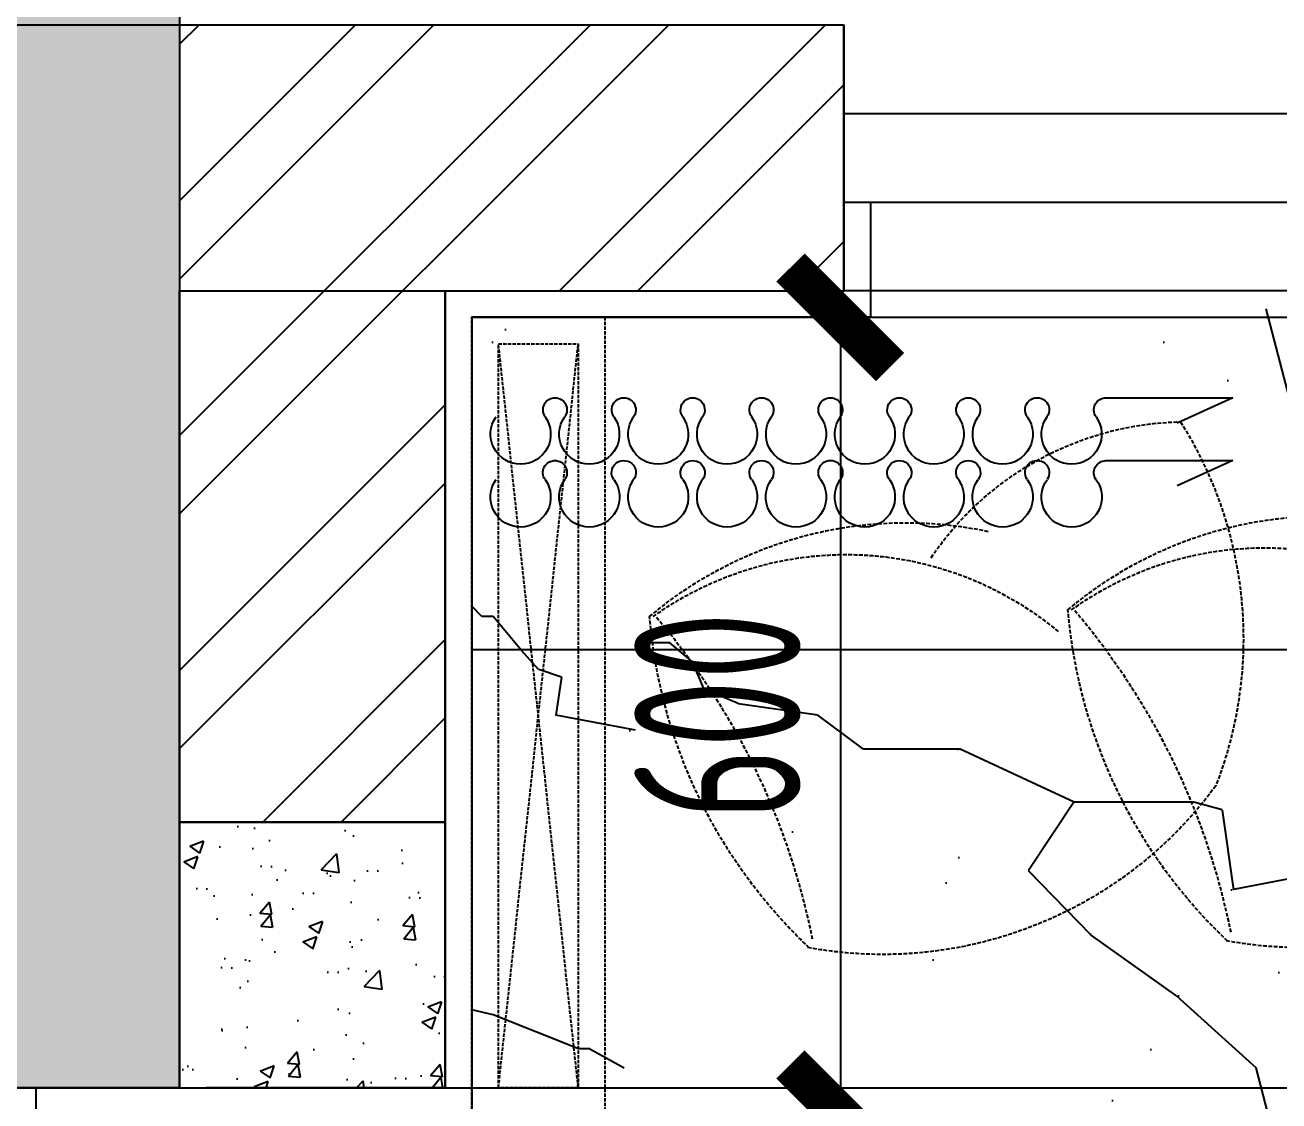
# Model space of a CAD drawing. Header units: millimetres. Extents: x 24675 to 175386, y -87697 to -40478.
# Drawn here: x 133037 to 133980, y -46246 to -45436 of the extents above; entities that cross this region are included whole.
import ezdxf

# ---------------------------------------------------------------- set-up
doc = ezdxf.new("R2010")
doc.units = ezdxf.units.MM
doc.header["$LTSCALE"] = 10
doc.header["$MEASUREMENT"] = 0
doc.linetypes.add('DASH', pattern=[0.35, 0.25, -0.1])
for name, color, linetype in [('__附着_S88-LYGC-YTC-10_SEN147J2_设计区$0$PUB_HATCH', 8, 'Continuous'), ('AD-玻璃幕墙、窗', 12, 'Continuous'), ('AR-新墙填充', 250, 'Continuous'), ('DQ-GZ', 40, 'Continuous'), ('DS-DRAPERY', 32, 'Continuous'), ('E_WINDOW', 143, 'Continuous'), ('EM-ELEC', 2, 'Continuous'), ('FC-地面造型', 136, 'Continuous'), ('FF-FINISH【完成面】', 20, 'Continuous'), ('FF-活动家具', 51, 'Continuous'), ('FF1-完成面', 20, 'Continuous'), ('IFF-FURN-DETAIL', 250, 'Continuous'), ('RC-FIN', 30, 'Continuous'), ('WALL', 160, 'Continuous')]:
    doc.layers.add(name, color=color, linetype=linetype)
doc.styles.add('CCD_DIM', font='archs.shx', dxfattribs={"width": 0.7})
doc.dimstyles.new('1-50', dxfattribs={"dimscale": 50, "dimtxt": 2.5, "dimasz": 1.5, "dimexe": 1.5, "dimexo": 1.5, "dimgap": 0.6, "dimtad": 1, "dimdec": 0, "dimrnd": 5, "dimzin": 0, "dimdsep": 46, "dimtxsty": 'CCD_DIM', "dimblk": 'ARCHTICK', "dimcen": 0.125, "dimclrd": 44, "dimclre": 44, "dimclrt": 50, "dimadec": 0, "dimazin": 0, "dimtfac": 1, "dimtdec": 0, "dimtix": 1, "dimtmove": 2, "dimatfit": 3, "dimldrblk": 'DOT', "dimfxl": 5, "dimfxlon": 1, "dimtvp": 1, "dimtolj": 1, "dimtzin": 0, "dimarcsym": 0})

# ---------------------------------------------------------------- blocks, each defined once
blk = doc.blocks.new('BVCNVBNVBMN')
at = {"linetype": 'ByBlock'}
blk.add_hatch(color=8, dxfattribs=at).paths.add_polyline_path([(208423.78, -52987.72), (208623.78, -52987.72), (208623.78, -53887.72), (207823.78, -53887.72), (207823.78, -53687.72), (208423.78, -53687.72), (208423.78, -52987.72)])
at = {"color": 8, "linetype": 'ByBlock', "elevation": 0}
blk.add_lwpolyline([(208423.78, -52987.72), (208623.78, -52987.72), (208623.78, -53887.72), (207823.78, -53887.72), (207823.78, -53687.72), (208423.78, -53687.72), (208423.78, -52987.72)], close=True, dxfattribs=at)
blk = doc.blocks.new('_ArchTick')
at = {"color": 0, "linetype": 'ByBlock', "const_width": 0.4}
blk.add_lwpolyline([(-0.5, -0.5), (0.5, 0.5)], dxfattribs=at)
blk = doc.blocks.new('*D338')
at = {"layer": 'AR-新墙填充', "color": 44, "linetype": 'ByBlock', "lineweight": -2, "transparency": 16777216}
for p, q in [((133353.24, -46396.5), (133353.24, -46721.5)), ((135253.25, -46396.5), (135253.25, -46721.5)), ((135253.25, -46646.5), (133353.24, -46646.5))]:
    blk.add_line(p, q, dxfattribs=at)
at = {"layer": 'Defpoints', "color": 0, "linetype": 'ByBlock', "transparency": 16777216}
for p in [(133353.24, -46235.61), (135253.25, -46235.61), (133353.24, -46646.5)]:
    blk.add_point(p, dxfattribs=at)
at = {"layer": 'AR-新墙填充', "color": 44, "linetype": 'ByBlock', "lineweight": -2, "transparency": 16777216, "xscale": 75, "yscale": 75, "zscale": 75, "rotation": 180}
blk.add_blockref('_ArchTick', (133353.24, -46646.5), dxfattribs=at)
at = {"layer": 'AR-新墙填充', "color": 44, "linetype": 'ByBlock', "lineweight": -2, "transparency": 16777216, "xscale": 75, "yscale": 75, "zscale": 75}
blk.add_blockref('_ArchTick', (135253.25, -46646.5), dxfattribs=at)
at = {"layer": 'AR-新墙填充', "color": 50, "linetype": 'ByBlock', "transparency": 16777216, "insert": (134303.24, -46551.4), "char_height": 125, "attachment_point": 5, "style": 'CCD_DIM'}
blk.add_mtext('\\A1;1900', dxfattribs=at)
blk = doc.blocks.new('_Dot')
at = {"color": 0, "linetype": 'ByBlock', "lineweight": -2}
blk.add_line((-0.5, 0), (-1, 0), dxfattribs=at)
at = {"color": 0, "linetype": 'ByBlock', "const_width": 0.5}
blk.add_lwpolyline([(-0.25, 0, 1), (0.25, 0, 1)], format="xyb", close=True, dxfattribs=at)
blk = doc.blocks.new('*D339')
at = {"layer": 'AR-新墙填充', "color": 44, "linetype": 'ByBlock', "lineweight": -2, "transparency": 16777216}
for p, q in [((133045.04, -46396.5), (133045.04, -46721.5)), ((133353.24, -46396.5), (133353.24, -46721.5)), ((133353.24, -46646.5), (133045.04, -46646.5))]:
    blk.add_line(p, q, dxfattribs=at)
at = {"layer": 'Defpoints', "color": 0, "linetype": 'ByBlock', "transparency": 16777216}
for p in [(133353.24, -46235.61), (133045.04, -46312), (133045.04, -46646.5)]:
    blk.add_point(p, dxfattribs=at)
at = {"layer": 'AR-新墙填充', "color": 44, "linetype": 'ByBlock', "lineweight": -2, "transparency": 16777216, "xscale": 75, "yscale": 75, "zscale": 75, "rotation": 180}
blk.add_blockref('_ArchTick', (133045.04, -46646.5), dxfattribs=at)
at = {"layer": 'AR-新墙填充', "color": 44, "linetype": 'ByBlock', "lineweight": -2, "transparency": 16777216, "xscale": 75, "yscale": 75, "zscale": 75}
blk.add_blockref('_ArchTick', (133353.24, -46646.5), dxfattribs=at)
at = {"layer": 'AR-新墙填充', "color": 50, "linetype": 'ByBlock', "transparency": 16777216, "insert": (133273.03, -46551.4), "char_height": 125, "attachment_point": 5, "style": 'CCD_DIM'}
blk.add_mtext('\\A1;310', dxfattribs=at)
blk = doc.blocks.new('*D387')
at = {"layer": 'Defpoints', "color": 0, "linetype": 'ByBlock', "transparency": 16777216}
for p in [(133343.24, -45655.61), (133343.24, -46255.61), (133650.5, -46255.61)]:
    blk.add_point(p, dxfattribs=at)
at = {"layer": 'FF1-完成面', "color": 44, "linetype": 'ByBlock', "lineweight": -2, "transparency": 16777216}
for p, q in [((133418.24, -45655.61), (133725.5, -45655.61)), ((133650.5, -45655.61), (133650.5, -46255.61)), ((133418.24, -46255.61), (133725.5, -46255.61))]:
    blk.add_line(p, q, dxfattribs=at)
at = {"layer": 'FF1-完成面', "color": 44, "linetype": 'ByBlock', "lineweight": -2, "transparency": 16777216, "xscale": 75, "yscale": 75, "zscale": 75}
for p, rotation in [((133650.5, -45655.61), 90), ((133650.5, -46255.61), 270)]:
    blk.add_blockref('_ArchTick', p, dxfattribs=dict(at, rotation=rotation))
at = {"layer": 'FF1-完成面', "color": 50, "linetype": 'ByBlock', "transparency": 16777216, "insert": (133558, -45955.61), "char_height": 125, "attachment_point": 5, "rotation": 90, "style": 'CCD_DIM'}
blk.add_mtext('\\A1;600', dxfattribs=at)
blk = doc.blocks.new('A$C00F337EA')
h = blk.add_hatch()
h.set_pattern_fill('混凝土', color=9, scale=15, style=0)
h.set_pattern_definition([(50, (-270358.3, -137012.36), (107.589027, -9.41282), [11.25, -123.75]), (355, (-270358.3, -137012.36), (-20.8127, 112.82882), [9, -99]), (100.4514, (-270349.33, -137013.15), (86.776407, 103.41593), [9.56103, -105.171317]), (46.1842, (-270358.3, -136982.36), (160.08616, -24.82785), [16.875, -185.625]), (96.6356, (-270344.96, -136984.43), (140.199406, 146.11768), [14.34154, -157.75695]), (351.1842, (-270358.3, -136982.36), (140.19929, 146.11779), [13.5, -148.5]), (21, (-270343.3, -136989.86), (89.536058, -60.392834), [11.25, -123.75]), (326, (-270343.3, -136989.86), (36.4973, 108.772507), [9, -99]), (71.4514, (-270335.84, -136994.9), (126.033394, 48.379575), [9.56103, -105.171317]), (37.5, (-270358.3, -137012.364), (1.8239783, 49.934078), [0, -97.8, 0, -100.5, 0, -99.375]), (7.5, (-270358.3, -137012.364), (39.460431, 59.161757), [0, -57.3, 0, -95.55, 0, -37.875]), (327.5, (-270391.75, -137012.364), (80.0733654, -3.383231), [0, -37.5, 0, -117, 0, -155.25]), (317.5, (-270406.75, -137012.364), (87.477925, 15.015747), [0, -48.75, 0, -77.7, 0, -110.25])])
h.paths.add_polyline_path([(10300, 800), (10500, 800), (10500, 600), (10300, 600)])
at = {"layer": '__附着_S88-LYGC-YTC-10_SEN147J2_设计区$0$PUB_HATCH'}
h = blk.add_hatch(dxfattribs=at)
h.set_pattern_fill('金属', color=256, scale=50, style=0)
h.set_pattern_definition([(45, (0, 0), (-88.3883, 88.3883), []), (45, (58.93, 0), (-88.3883, 88.3883), [])])
h.paths.add_polyline_path([(10800, 1200), (10800, 1400), (10300, 1400), (10300, 800), (10500, 800), (10500, 1200)])
at = {"layer": 'DQ-GZ'}
blk.add_lwpolyline([(10500, 800), (10300, 800), (10300, 600), (10500, 600)], close=True, dxfattribs=at)
at = {"layer": 'WALL'}
for p, q in [((10800, 1400), (10300, 1400)), ((10300, 1400), (10300, 800)), ((10800, 1200), (10800, 1400)), ((10500, 800), (10500, 1200)), ((10500, 1200), (10800, 1200)), ((10300, 800), (10500, 800))]:
    blk.add_line(p, q, dxfattribs=at)
blk = doc.blocks.new('A$C6A4338C9')
at = {"layer": 'FF-活动家具', "linetype": 'DASH'}
for centre, radius, start, end in [((326.04, 221.32), 259.81, 139.72962, 192.1681), ((99.67, 52.87), 337.57, 43.34932, 85.21934), ((78.49, 236.48), 270.96, 306.26626, 10.68542), ((202.46, 36.87), 202.5, 124.01293, 178.89976), ((142.38, 266.22), 266.28, 237.67809, 291.2226)]:
    blk.add_arc(centre, radius, start, end, dxfattribs=at)
at = {"layer": 'IFF-FURN-DETAIL', "linetype": 'DASH'}
for centre, radius, start, end in [((304.04, 260.47), 216.92, 144.33937, 220.1355), ((433.03, 745.22), 472.05, 229.77636, 258.59409)]:
    blk.add_arc(centre, radius, start, end, dxfattribs=at)
blk = doc.blocks.new('DRAPES2')
at = {"color": 250}
for p, q in [((0, 0), (82, 37.3)), ((186.3, 0), (0, 0))]:
    blk.add_line(p, q, dxfattribs=at)
at = {"color": 250, "linetype": 'ByBlock', "extrusion": (0, 0, -1)}
for centre, major_axis, start_param, end_param in [((236.9, 53.6), (-31.3, 31.3), 4.8823, 7.06864), ((236.9, 53.6), (-31.3, 31.3), 0.785455, 2.971795), ((338.2, 53.5), (31.3, 31.3), 3.311504, 5.497844), ((338.2, 53.5), (-31.3, 31.3), 0.785455, 2.971795), ((439.4, 53.5), (-31.3, 31.3), 4.8823, 7.06864), ((439.4, 53.5), (-31.3, 31.3), 0.785455, 2.971795), ((540.7, 53.5), (31.3, 31.3), 3.311504, 5.497844), ((540.7, 53.5), (31.3, 31.3), -0.785341, 1.400999), ((641.9, 53.5), (-31.3, 31.3), 4.8823, 7.06864), ((641.9, 53.5), (-31.3, 31.3), 0.785455, 2.971795), ((743.2, 53.5), (31.3, 31.3), 3.311504, 5.497844), ((743.2, 53.5), (-31.3, 31.3), 0.785455, 2.971795), ((844.4, 53.5), (-31.3, 31.3), 4.8823, 7.06864), ((844.4, 53.5), (-31.3, 31.3), 0.785455, 2.971795), ((945.7, 53.5), (31.3, 31.3), 3.311504, 5.497844), ((945.7, 53.5), (31.3, 31.3), -0.785341, 1.400999), ((186.3, 17.8), (-12.6, 12.6), 1.740708, 3.927048), ((287.6, 17.7), (-12.6, 12.6), 1.740708, 6.113388), ((388.8, 17.7), (-12.6, 12.6), 1.740708, 6.113388), ((490.1, 17.7), (12.6, 12.6), 0.169911, 4.542591), ((591.3, 17.7), (12.6, 12.6), 2.356251, 4.542591), ((591.3, 17.7), (-12.6, 12.6), 1.740708, 3.927048), ((692.6, 17.7), (-12.6, 12.6), 1.740708, 6.113388), ((793.8, 17.7), (-12.6, 12.6), 1.740708, 6.113388), ((895.1, 17.7), (12.6, 12.6), 0.169911, 4.542591), ((996.3, 17.7), (12.6, 12.6), 2.356251, 4.542591)]:
    blk.add_ellipse(centre, major_axis=major_axis, ratio=1, start_param=start_param, end_param=end_param, dxfattribs=at)
at = {"color": 250, "extrusion": (0, 0, -1)}
for centre, major_axis, start_param, end_param in [((1046.7, 53.5), (-31.3, 31.3), 4.8823, 7.06864), ((1046.7, 53.5), (-31.3, 31.3), 0.785455, 2.971795), ((996.1, 17.7), (-12.6, 12.6), 1.740708, 3.927048)]:
    blk.add_ellipse(centre, major_axis=major_axis, ratio=1, start_param=start_param, end_param=end_param, dxfattribs=at)
blk = doc.blocks.new('20170817.13012539')
at = {"color": 138}
for p, q in [((-62.6, 486), (-62.6, 605.2)), ((-62.6, 605.2), (-38.7, 552.8))]:
    blk.add_line(p, q, dxfattribs=at)
at = {"color": 138, "linetype": 'ByBlock', "extrusion": (0, 0, -1)}
for centre, major_axis, start_param, end_param in [((-51.2, 486), (8.03, 8.03), 1.740708, 3.927048), ((-28.3, 453.6), (20, 20), 4.8823, 7.06864), ((-28.3, 453.6), (20, 20), 0.785455, 2.971795), ((-51.2, 421.2), (8.03, 8.03), 1.740708, 6.113388), ((-28.3, 388.8), (20, -20), 3.311504, 5.497844), ((-28.3, 388.8), (20, 20), 0.785455, 2.971795), ((-51.2, 356.4), (8.03, 8.03), 1.740708, 6.113388), ((-28.3, 324), (20, 20), 4.8823, 7.06864), ((-28.3, 324), (20, 20), 0.785455, 2.971795), ((-51.2, 291.6), (8.03, -8.03), 0.169911, 4.542591), ((-28.3, 259.2), (20, -20), 3.311504, 5.497844), ((-28.3, 259.2), (20, -20), -0.785341, 1.400999), ((-51.2, 226.8), (8.03, -8.03), 2.356251, 4.542591), ((-51.2, 226.8), (8.03, 8.03), 1.740708, 3.927048), ((-28.3, 194.4), (20, 20), 4.8823, 7.06864), ((-28.3, 194.4), (20, 20), 0.785455, 2.971795), ((-51.2, 162), (8.03, 8.03), 1.740708, 6.113388), ((-28.3, 129.6), (20, -20), 3.311504, 5.497844), ((-28.3, 129.6), (20, 20), 0.785455, 2.971795), ((-51.2, 97.2), (8.03, 8.03), 1.740708, 6.113388), ((-28.3, 64.8), (20, 20), 4.8823, 7.06864), ((-28.3, 64.8), (20, 20), 0.785455, 2.971795), ((-51.2, 32.4), (8.03, -8.03), 0.169911, 4.542591), ((-28.3, 0), (20, -20), 3.311504, 5.497844), ((-28.3, 0), (20, -20), -0.785341, 1.400999), ((-51.2, -32.4), (8.03, -8.03), 2.356251, 4.542591)]:
    blk.add_ellipse(centre, major_axis=major_axis, ratio=1, start_param=start_param, end_param=end_param, dxfattribs=at)
at = {"color": 138, "extrusion": (0, 0, -1)}
for centre, major_axis, start_param, end_param in [((-51.2, -32.2), (8.03, 8.03), 1.740708, 3.927048), ((-28.3, -64.6), (20, 20), 4.8823, 7.06864), ((-28.3, -64.6), (20, 20), 0.785455, 2.971795)]:
    blk.add_ellipse(centre, major_axis=major_axis, ratio=1, start_param=start_param, end_param=end_param, dxfattribs=at)

msp = doc.modelspace()

# ---------------------------------------------------------------- hatches: boundary and pattern name
h = msp.add_hatch()
h.set_pattern_fill('混凝土', color=9, scale=15, style=0)
h.set_pattern_definition([(50, (-147505.05, -183847.975), (107.589027, -9.41282), [11.25, -123.75]), (355, (-147505.05, -183847.97), (-20.8127, 112.82882), [9, -99]), (100.4514, (-147496.08, -183848.76), (86.776407, 103.41593), [9.56103, -105.171317]), (46.1842, (-147505.05, -183817.97), (160.08616, -24.82785), [16.875, -185.625]), (96.6356, (-147491.71, -183820.04), (140.199406, 146.11768), [14.34154, -157.75695]), (351.1842, (-147505.05, -183817.97), (140.19929, 146.11779), [13.5, -148.5]), (21, (-147490.05, -183825.475), (89.536058, -60.392834), [11.25, -123.75]), (326, (-147490.05, -183825.47), (36.4973, 108.772507), [9, -99]), (71.4514, (-147482.59, -183830.51), (126.033394, 48.379575), [9.56103, -105.171317]), (37.5, (-147505.05, -183847.975), (1.8239783, 49.934078), [0, -97.8, 0, -100.5, 0, -99.375]), (7.5, (-147505.05, -183847.975), (39.460431, 59.161757), [0, -57.3, 0, -95.55, 0, -37.875]), (327.5, (-147538.5, -183847.975), (80.0733654, -3.383231), [0, -37.5, 0, -117, 0, -155.25]), (317.5, (-147553.5, -183847.975), (87.477925, 15.015747), [0, -48.75, 0, -77.7, 0, -110.25])])
h.paths.add_polyline_path([(133153.25, -46035.61), (133353.25, -46035.61), (133353.25, -46235.61), (133153.25, -46235.61)])
at = {"layer": 'FC-地面造型', "linetype": 'ByBlock'}
h = msp.add_hatch(dxfattribs=at)
h.set_pattern_fill('大理石', color=250, scale=200, angle=90, double=1)
h.set_pattern_definition([(131.98721, (7422.41, -42321.91), (-900.00002, 1199.99998), [19.2195, -4016.8677]), (158.19859, (7452.41, -42607.62), (-1800, 600), [69.238, -4777.4105]), (150.945396, (7486.7, -42621.91), (-900.000026, 599.99996), [29.416, -6147.962]), (180, (7461, -42607.6), (7e-14, 600), [8.5714, -891.4285]), (161.56505, (7439.55, -42327.62), (-900, 1e-06), [18.07, -1879.2964]), (261.469234, (7439.55, -42327.62), (-6e-06, -600), [28.891, -6038.233]), (169.2157, (7495.27, -42367.62), (-3600, 600.000003), [61.0787, -6352.1886]), (152.132996, (7220.983, -42819.05), (-4500.0000176, 2399.9999708), [140.589, -29383.1298]), (90, (7089, -42810.4), (-900, 6e-14), [0, -600]), (154.983106, (6925.27, -42421.907), (-2699.999998, 1200.000003), [94.5883, -9837.1788]), (171.43911, (7280.983, -42190.479), (-8099.999949, 1199.999998), [134.354, -28080.0036]), (172.874984, (7199.554, -42521.907), (-4500.000005, 599.999964), [69.105, -14442.9588]), (166.75948, (7388.126, -42581.907), (-2699.999998, 600.000006), [149.6936, -15568.1304]), (90, (7387.7, -42675.4), (-900, 6e-14), [0, -600]), (90, (7397.3, -42665.8), (-900, 6e-14), [0, -600]), (90, (7349.15, -42598.3), (-900, 6e-14), [0, -600]), (90, (7243.2, -42617.6), (-900, 6e-14), [0, -600]), (149.036243, (7242.41, -42547.62), (-900.000026, 599.999952), [49.9796, -10445.7336]), (90, (7201.2, -42522), (-900, 6e-14), [0, -600]), (90, (7233.5, -42598.3), (-900, 6e-14), [0, -600]), (90, (7175.7, -42569.4), (-900, 6e-14), [0, -600]), (90, (7262.4, -42598.3), (-900, 6e-14), [0, -600]), (140.19443, (7323.84, -42250.48), (-900, 600), [22.315, -4663.835]), (180, (7349.55, -42250.5), (7e-14, 600), [25.7143, -874.2857]), (133.66778, (7379.554, -42281.91), (-1799.999996, 1800), [43.4483, -9080.6952]), (180, (7388.1, -42281.9), (7e-14, 600), [8.5714, -891.4285]), (129.80557, (7409.554, -42307.62), (-900.000035, 1199.99997), [33.4725, -6995.752]), (90, (7349.15, -42395.9), (-900, 6e-14), [0, -600]), (90, (7322, -42249.2), (-900, 6e-14), [0, -600]), (90, (7322, -42249.2), (-900, 6e-14), [0, -600]), (119.35775, (7306.7, -42236.19), (-900.000005, 1800), [52.45, -5454.8177]), (90, (7262.4, -42251.25), (-900, 6e-14), [0, -600]), (236.30993, (6925.27, -42421.91), (-899.999984, -1200.00001), [61.8094, -6428.183]), (98.130102, (7045.27, -42487.62), (-899.999995, 5999.999958), [60.609, -12667.3128]), (137.862405, (7062.41, -42621.907), (-2699.9999975, 2400.000001), [80.913, -16910.8494]), (104.620874, (7096.697, -42753.336), (-900.000038, 3599.99999), [135.827, -14126.01]), (90, (7040.9, -42704.4), (-900, 6e-14), [0, -600]), (108.43495, (7130.98, -42513.34), (-900, 2400), [27.1052, -5664.9945]), (106.69924, (7122.41, -42487.62), (-5e-05, 599.99999), [14.9147, -3117.177]), (191.093723, (7118.126, -42473.336), (-6299.999941, -1200.0000105), [74.2445, -15517.0992]), (90, (7079.4, -42550.1), (-900, 6e-14), [0, -600]), (90, (7043.6, -42487.9), (-900, 6e-14), [0, -600]), (90, (7146.8, -42569.4), (-900, 6e-14), [0, -600]), (90, (6954.15, -42646.5), (-900, 6e-14), [0, -600]), (90, (6992.7, -42675.4), (-900, 6e-14), [0, -600]), (134.144903, (6938.126, -42521.907), (-1800, 1800.000003), [67.6878, -14146.7412]), (144.582945, (7002.41, -42567.62), (-899.9999965, 600.000002), [78.8825, -16486.4424]), (90, (6937.5, -42521.1), (-900, 6e-14), [0, -600]), (90, (6983.05, -42608), (-900, 6e-14), [0, -600]), (90, (6937.5, -42521.1), (-900, 6e-14), [0, -600]), (90, (7003.8, -42567.5), (-900, 6e-14), [0, -600]), (165.06858, (7036.7, -42427.62), (-2700, 600), [22.1774, -4635.075]), (180, (7015.27, -42421.9), (7e-14, 600), [90, -810]), (140.19443, (6638.13, -42316.19), (-900, 600), [22.315, -4663.835]), (90, (6828.9, -42482.6), (-900, 6e-14), [0, -600]), (90, (6838.5, -42463.35), (-900, 6e-14), [0, -600]), (90, (6819.3, -42540.5), (-900, 6e-14), [0, -600]), (90, (6713.3, -42444.1), (-900, 6e-14), [0, -600]), (143.1301, (6766.697, -42381.91), (-900, 600), [42.857, -8957.1426]), (180, (6839.55, -42381.9), (7e-14, 600), [72.857, -827.143]), (90, (6838.1, -42381.8), (-900, 6e-14), [0, -600]), (113.19859, (6646.7, -42336.19), (-900, 1800), [21.7594, -4547.7045]), (156.03751, (6659.55, -42341.9), (-1800, 600), [14.07, -2940.5875]), (156.03751, (6672.41, -42347.62), (-1800, 600), [14.07, -2940.5875]), (171.869898, (6732.41, -42356.193), (-4500, 600.000003), [60.609, -12667.3128]), (180, (6621, -42301.9), (7e-14, 600), [21.4286, -878.5714]), (90, (6591, -42367.8), (-900, 6e-14), [0, -600])])
h.paths.add_polyline_path([(133373.25, -45655.61), (133373.25, -46255.61), (135233.25, -46255.58), (135233.25, -45655.59), (134304, -45645.59)])

# ---------------------------------------------------------------- linework, layer by layer
at = {"layer": 'AD-玻璃幕墙、窗', "extrusion": (0, 0, -1)}
for p, q in [((133653.23, -45635.61), (133653.23, -45435.61)), ((133653.23, -45502.28), (135253.24, -45502.28)), ((133653.23, -45568.95), (135253.24, -45568.95)), ((135253.24, -45635.61), (133653.23, -45635.61))]:
    msp.add_line(p, q, dxfattribs=at)
at = {"layer": 'AR-新墙填充', "color": 8, "linetype": 'ByBlock'}
msp.add_line((133353.25, -46235.61), (135253.25, -46235.61), dxfattribs=at)
at = {"layer": 'DQ-GZ'}
msp.add_lwpolyline([(133353.25, -46035.61), (133153.25, -46035.61), (133153.25, -46235.61), (133353.25, -46235.61)], close=True, dxfattribs=at)
at = {"layer": 'EM-ELEC', "linetype": 'ByBlock'}
msp.add_line((133373.25, -45655.61), (135233.24, -45655.59), dxfattribs=at)
at = {"layer": 'FF-FINISH【完成面】', "linetype": 'ByBlock'}
msp.add_line((133673.23, -45655.61), (135233.24, -45655.59), dxfattribs=at)
at = {"layer": 'FF-FINISH【完成面】', "linetype": 'ByBlock', "elevation": 0}
for points in [[(133673.23, -45568.95), (133673.23, -45655.61), (133373.25, -45655.61), (133373.25, -46255.61), (133065.04, -46255.61), (133065.04, -49115.63), (133145.04, -49115.63)], [(133353.24, -45635.61), (133353.24, -46235.61), (133173.24, -46235.61)]]:
    msp.add_lwpolyline(points, dxfattribs=at)
at = {"layer": 'FF-活动家具', "color": 250, "linetype": 'DASH'}
for p, q in [((133453.25, -46235.61), (133393.25, -45675.61)), ((133393.25, -46235.61), (133453.25, -45675.61))]:
    msp.add_line(p, q, dxfattribs=at)
at = {"layer": 'FF-活动家具', "linetype": 'DASH', "elevation": 0}
msp.add_lwpolyline([(133473.25, -46255.61), (133373.25, -46255.61), (133373.25, -45655.61), (133473.25, -45655.61)], close=True, dxfattribs=at)
at = {"layer": 'FF-活动家具', "color": 250, "linetype": 'DASH', "elevation": 0}
msp.add_lwpolyline([(133453.25, -46235.61), (133393.25, -46235.61), (133393.25, -45675.61), (133453.25, -45675.61)], close=True, dxfattribs=at)
at = {"layer": 'RC-FIN', "linetype": 'ByBlock'}
msp.add_line((133373.25, -45905.62), (135233.24, -45905.59), dxfattribs=at)
at = {"layer": 'WALL'}
for p, q in [((133653.23, -45435.61), (132953.24, -45435.61)), ((133653.23, -45635.61), (133653.23, -45435.61)), ((133153.24, -46235.61), (133153.24, -45635.61)), ((133153.24, -45635.61), (133653.24, -45635.61)), ((133353.25, -46035.61), (133353.25, -45635.61)), ((132303.59, -46235.61), (133153.24, -46235.61))]:
    msp.add_line(p, q, dxfattribs=at)
at = {"layer": 'WALL', "elevation": 0}
msp.add_lwpolyline([(133045.04, -46235.61), (133045.04, -49135.63), (133145.04, -49135.63)], dxfattribs=at)

# ---------------------------------------------------------------- block references
at = {"color": 1}
msp.add_blockref('BVCNVBNVBMN', (-75470.54, 7652.11), dxfattribs=at)
at = {"layer": 'DS-DRAPERY'}
for name, p, xscale, yscale, zscale, rotation in [('20170817.13012539', (133461.6, -45766.24), 0.7999999999999998, 0.7999999999999998, 0.7999999999999998, 270.001406947182), ('DRAPES2', (133945.8, -45763.52), 0.511999999731779, 0.511999999731779, 0.511999999731779, 180.001406947182)]:
    msp.add_blockref(name, p, dxfattribs=dict(at, xscale=xscale, yscale=yscale, zscale=zscale, rotation=rotation))
at = {"layer": 'E_WINDOW'}
msp.add_blockref('A$C00F337EA', (122853.24, -46835.61), dxfattribs=at)
at = {"layer": 'FF-活动家具', "extrusion": (0, 0, -1), "xscale": 1.147499999999997, "yscale": 1.147499999999997, "zscale": -1.147499999999997, "rotation": 270}
for p in [(-133953.65, -45734.29), (-134268.45, -45729.2)]:
    msp.add_blockref('A$C6A4338C9', p, dxfattribs=at)

# ---------------------------------------------------------------- dimensions: what is measured, and where the dimension line sits
at = {"layer": 'AR-新墙填充', "color": 8, "linetype": 'ByBlock'}
dim = msp.add_linear_dim(base=(133045.04, -46646.5), p1=(133353.24, -46235.61), p2=(133045.04, -46312), dimstyle='1-50', dxfattribs=at)
dim.commit()
dim.dimension.update_dxf_attribs({"geometry": '*D339', "text_midpoint": (133273.03, -46551.4), "dimtype": 160})
dim = msp.add_linear_dim(base=(133353.24, -46646.5), p1=(135253.25, -46235.61), p2=(133353.24, -46235.61), dimstyle='1-50', dxfattribs=at)
dim.commit()
dim.dimension.update_dxf_attribs({"geometry": '*D338', "text_midpoint": (134303.24, -46551.4)})
at = {"layer": 'FF1-完成面', "color": 8, "linetype": 'ByBlock'}
dim = msp.add_linear_dim(base=(133650.5, -46255.61), p1=(133343.24, -45655.61), p2=(133343.24, -46255.61), angle=90, dimstyle='1-50', dxfattribs=at)
dim.commit()
dim.dimension.update_dxf_attribs({"geometry": '*D387', "text_midpoint": (133558, -45955.61)})

doc.saveas('drawing.dxf')
